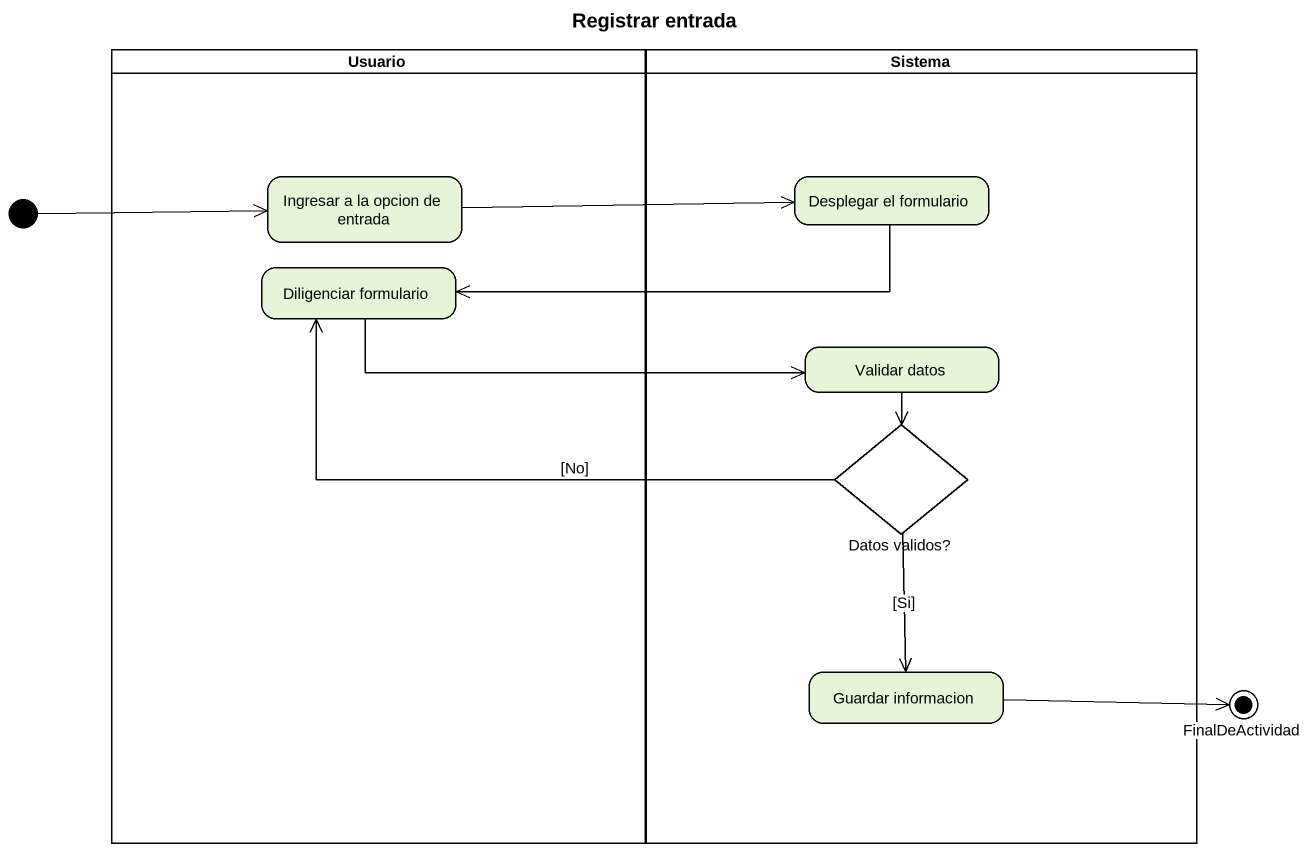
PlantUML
@startuml
title Registrar entrada
hide empty description
state Usuario <<partition>> {
  state "Ingresar a la opcion de entrada" as Ingresar_a_la_opcion_de
  state "Diligenciar formulario" as Diligenciar_formulario
}
state Sistema <<partition>> {
  state "Desplegar el formulario" as Desplegar_el_formulario
  state "Validar datos" as Validar_datos
  state "Datos validos?" as Datos_validos <<choice>>
  state "Guardar informacion" as Guardar_informacion
}
state initial1 <<start>>
state FinalDeActividad <<end>>
initial1 -right-> Ingresar_a_la_opcion_de
Ingresar_a_la_opcion_de -right-> Desplegar_el_formulario
Desplegar_el_formulario -left-> Diligenciar_formulario
Diligenciar_formulario -right-> Validar_datos
Validar_datos --> Datos_validos
Datos_validos -left-> Diligenciar_formulario : [No]
Datos_validos --> Guardar_informacion : [Si]
Guardar_informacion -right-> FinalDeActividad
@enduml
